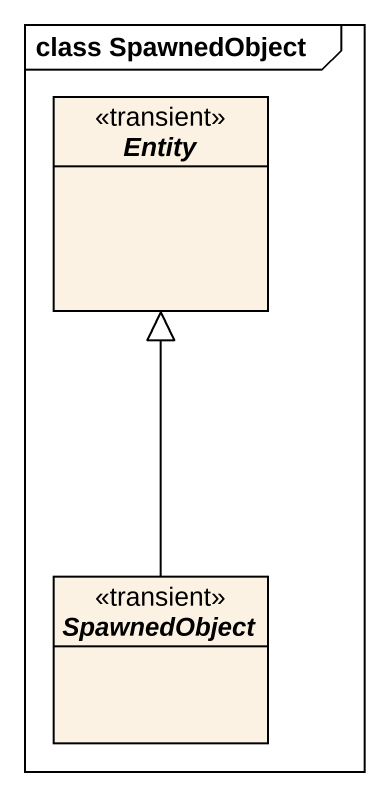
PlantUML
@startuml
mainframe class SpawnedObject
hide circle
hide empty members
interface "Entity" as Entity_ <<transient>>
interface SpawnedObject <<transient>>
SpawnedObject -up-|> Entity_
@enduml
